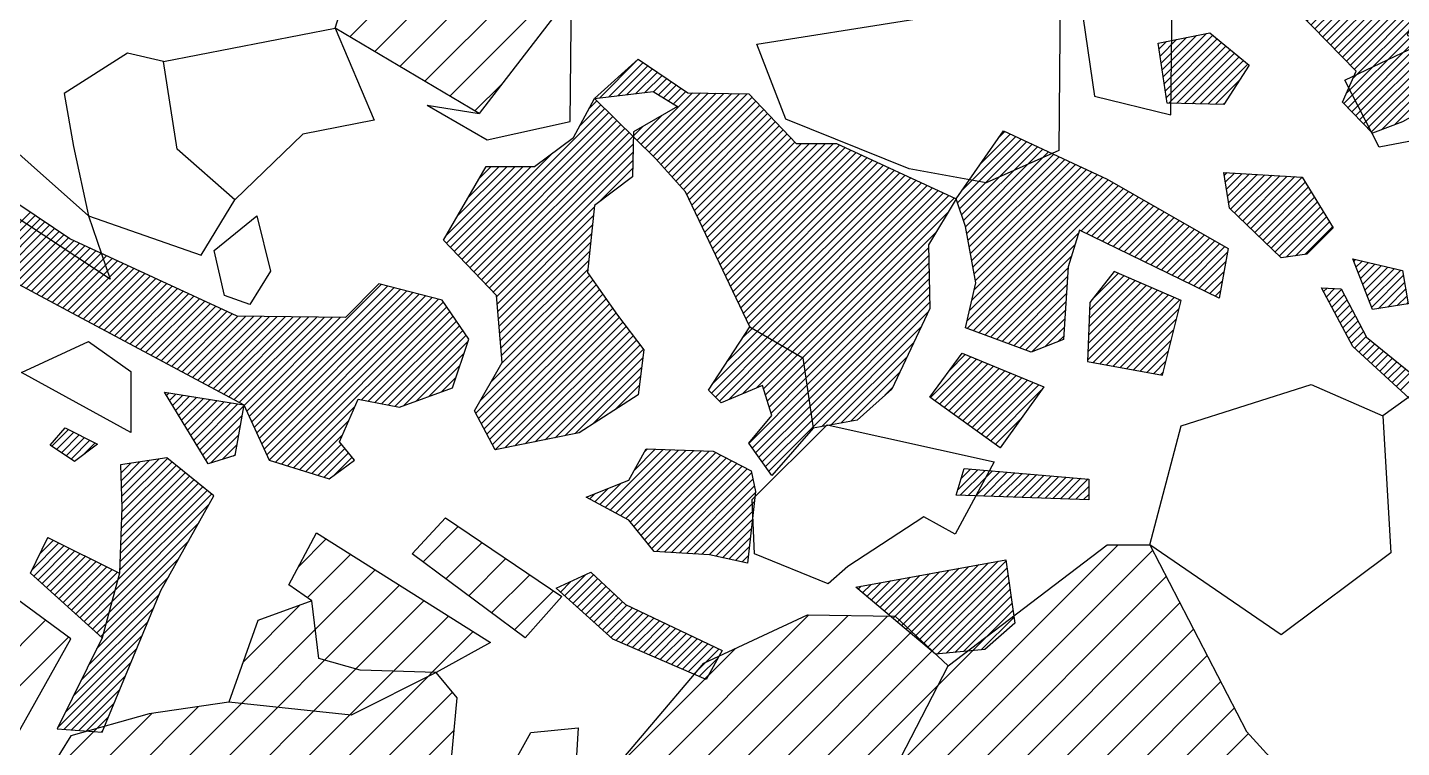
# Model space of a CAD drawing. Header units: metres. Extents: x -3.87 to -2.45, y -18.92 to -15.26.
# Drawn here: x -3.385 to -2.776, y -16.214 to -15.895 of the extents above; entities that cross this region are included whole.
import ezdxf

# ---------------------------------------------------------------- set-up
doc = ezdxf.new("R2010")
doc.units = ezdxf.units.M
doc.header["$LTSCALE"] = 25
doc.header["$MEASUREMENT"] = 0
doc.layers.get('0').update_dxf_attribs({"linetype": 'CONTINUOUS'})
for name, color, linetype in [('FEUER', 1, 'CONTINUOUS'), ('KNOCHEN', 2, 'CONTINUOUS'), ('KNOCHENSCHRAFF', 2, 'CONTINUOUS'), ('STEINE', 4, 'CONTINUOUS')]:
    doc.layers.add(name, color=color, linetype=linetype)

# ---------------------------------------------------------------- blocks, each defined once
blk = doc.blocks.new('*X4')
at = {"color": 0}
for p, q in [((-313.147, -1592.657), (-311.44, -1590.95)), ((-312.746, -1592.61), (-311.229, -1591.092)), ((-312.346, -1592.563), (-311.018, -1591.235)), ((-311.945, -1592.516), (-310.807, -1591.377)), ((-311.545, -1592.469), (-310.596, -1591.52)), ((-311.144, -1592.422), (-310.385, -1591.662)), ((-310.76, -1592.391), (-310.174, -1591.805)), ((-310.541, -1592.526), (-309.963, -1591.947)), ((-310.323, -1592.661), (-309.752, -1592.09)), ((-310.105, -1592.797), (-309.54, -1592.232)), ((-313.62, -1593.129), (-313.278, -1592.788)), ((-311.316, -1594.715), (-309.036, -1592.435)), ((-311.138, -1594.89), (-308.689, -1592.441)), ((-310.959, -1595.065), (-308.342, -1592.448)), ((-310.781, -1595.24), (-307.995, -1592.455)), ((-310.607, -1595.42), (-307.648, -1592.461)), ((-310.44, -1595.607), (-307.301, -1592.468)), ((-310.273, -1595.793), (-306.954, -1592.475)), ((-310.106, -1595.98), (-306.608, -1592.481)), ((-309.939, -1596.166), (-306.401, -1592.628)), ((-309.886, -1592.932), (-309.329, -1592.375)), ((-309.772, -1596.353), (-306.228, -1592.809)), ((-319.427, -1599.644), (-312.922, -1593.138)), ((-319.254, -1599.824), (-312.743, -1593.314)), ((-319.081, -1600.005), (-312.565, -1593.489)), ((-314.018, -1593.881), (-313.1, -1592.963)), ((-311.494, -1594.54), (-310.398, -1593.443)), ((-309.605, -1596.539), (-306.056, -1592.99)), ((-309.438, -1596.726), (-305.883, -1593.171)), ((-309.296, -1596.937), (-305.711, -1593.352)), ((-318.908, -1600.186), (-312.386, -1593.664)), ((-318.735, -1600.366), (-312.208, -1593.839)), ((-318.562, -1600.547), (-312.03, -1594.014)), ((-311.652, -1594.344), (-311.237, -1593.929)), ((-309.181, -1597.176), (-305.538, -1593.533)), ((-309.067, -1597.416), (-305.366, -1593.714)), ((-308.953, -1597.655), (-305.193, -1593.895)), ((-308.838, -1597.894), (-305.021, -1594.076)), ((-318.389, -1600.727), (-311.851, -1594.189)), ((-318.216, -1600.908), (-311.673, -1594.364)), ((-318.043, -1601.089), (-311.662, -1594.707)), ((-308.724, -1598.133), (-304.848, -1594.257)), ((-308.609, -1598.372), (-304.676, -1594.439)), ((-308.495, -1598.611), (-304.503, -1594.62)), ((-308.381, -1598.851), (-304.21, -1594.68)), ((-308.266, -1599.09), (-303.856, -1594.68)), ((-308.152, -1599.329), (-303.503, -1594.68)), ((-308.038, -1599.568), (-303.149, -1594.68)), ((-307.923, -1599.807), (-302.796, -1594.68)), ((-319.6, -1599.463), (-315.26, -1595.123)), ((-317.87, -1601.269), (-311.671, -1595.07)), ((-307.809, -1600.046), (-302.511, -1594.748)), ((-307.694, -1600.286), (-302.269, -1594.86)), ((-307.58, -1600.525), (-302.027, -1594.972)), ((-307.466, -1600.764), (-301.785, -1595.084)), ((-307.351, -1601.003), (-301.543, -1595.195)), ((-307.237, -1601.242), (-301.302, -1595.307)), ((-319.961, -1598.763), (-316.894, -1595.697)), ((-319.946, -1599.102), (-316.541, -1595.697)), ((-319.773, -1599.283), (-316.187, -1595.697)), ((-319.475, -1597.924), (-317.248, -1595.697)), ((-318.99, -1597.085), (-317.601, -1595.697)), ((-318.504, -1596.246), (-317.955, -1595.696)), ((-317.723, -1601.476), (-311.681, -1595.433)), ((-313.152, -1597.258), (-311.69, -1595.796)), ((-307.123, -1601.482), (-301.06, -1595.419)), ((-307.008, -1601.721), (-300.818, -1595.53)), ((-306.894, -1601.96), (-300.576, -1595.642)), ((-306.779, -1602.199), (-300.334, -1595.754)), ((-306.665, -1602.438), (-300.092, -1595.866)), ((-306.551, -1602.677), (-299.851, -1595.977)), ((-306.384, -1602.864), (-299.609, -1596.089)), ((-306.161, -1602.995), (-299.367, -1596.201)), ((-305.938, -1603.125), (-299.125, -1596.312)), ((-305.715, -1603.256), (-298.883, -1596.424)), ((-305.493, -1603.387), (-298.641, -1596.536)), ((-305.27, -1603.518), (-298.4, -1596.648)), ((-305.047, -1603.649), (-298.158, -1596.759)), ((-304.824, -1603.78), (-297.916, -1596.871)), ((-304.602, -1603.91), (-297.674, -1596.983)), ((-304.379, -1604.041), (-297.432, -1597.094)), ((-317.696, -1601.801), (-313.392, -1597.498)), ((-304.156, -1604.172), (-297.692, -1597.707)), ((-317.668, -1602.127), (-313.433, -1597.893)), ((-317.64, -1602.453), (-313.474, -1598.287)), ((-317.612, -1602.778), (-313.515, -1598.682)), ((-304.1, -1604.47), (-298.223, -1598.592)), ((-317.584, -1603.104), (-313.556, -1599.076)), ((-317.556, -1603.429), (-313.597, -1599.471)), ((-304.055, -1604.778), (-298.572, -1599.295)), ((-317.528, -1603.755), (-313.638, -1599.865)), ((-304.01, -1605.086), (-298.565, -1599.642)), ((-303.964, -1605.394), (-298.559, -1599.989)), ((-317.985, -1605.273), (-313.452, -1600.74)), ((-317.512, -1604.447), (-313.598, -1600.532)), ((-317.5, -1604.081), (-313.679, -1600.26)), ((-303.919, -1605.702), (-298.553, -1600.337)), ((-303.873, -1606.011), (-298.547, -1600.684)), ((-318.642, -1606.637), (-313.16, -1601.155)), ((-318.519, -1606.868), (-313.015, -1601.363)), ((-318.457, -1606.098), (-313.306, -1600.948)), ((-303.828, -1606.319), (-298.541, -1601.031)), ((-303.783, -1606.627), (-298.534, -1601.379)), ((-318.397, -1607.099), (-312.869, -1601.571)), ((-318.275, -1607.33), (-312.723, -1601.779)), ((-318.152, -1607.561), (-312.577, -1601.986)), ((-303.737, -1606.935), (-298.528, -1601.726)), ((-318.03, -1607.793), (-312.431, -1602.194)), ((-317.908, -1608.024), (-312.281, -1602.398)), ((-317.785, -1608.255), (-312.128, -1602.598)), ((-303.692, -1607.243), (-298.603, -1602.155)), ((-317.349, -1608.173), (-311.975, -1602.798)), ((-316.905, -1608.082), (-311.821, -1602.998)), ((-316.46, -1607.99), (-311.668, -1603.198)), ((-308.161, -1605.349), (-305.938, -1603.125)), ((-307.49, -1604.324), (-306.161, -1602.995)), ((-306.819, -1603.299), (-306.384, -1602.864)), ((-303.325, -1607.23), (-298.919, -1602.824)), ((-316.015, -1607.899), (-311.514, -1603.399)), ((-315.57, -1607.808), (-311.361, -1603.599)), ((-315.125, -1607.717), (-311.208, -1603.799)), ((-308.2, -1605.741), (-305.715, -1603.256)), ((-308.023, -1605.918), (-305.493, -1603.387)), ((-307.846, -1606.094), (-305.27, -1603.518)), ((-307.426, -1606.028), (-305.047, -1603.649)), ((-306.82, -1605.776), (-304.824, -1603.78)), ((-302.892, -1607.15), (-299.235, -1603.494)), ((-314.681, -1607.625), (-311.238, -1604.183)), ((-306.215, -1605.523), (-304.602, -1603.91)), ((-305.887, -1605.549), (-304.379, -1604.041)), ((-305.804, -1605.82), (-304.156, -1604.172)), ((-302.459, -1607.071), (-299.551, -1604.163)), ((-314.236, -1607.534), (-311.29, -1604.589)), ((-313.464, -1607.116), (-311.342, -1604.994)), ((-305.721, -1606.09), (-304.1, -1604.47)), ((-305.637, -1606.36), (-304.055, -1604.778)), ((-302.025, -1606.991), (-299.867, -1604.832)), ((-312.464, -1606.469), (-311.395, -1605.4)), ((-306.538, -1607.968), (-303.964, -1605.394)), ((-305.554, -1606.631), (-304.01, -1605.086)), ((-300.519, -1605.838), (-300.183, -1605.502)), ((-311.463, -1605.822), (-311.447, -1605.806)), ((-306.391, -1608.175), (-303.919, -1605.702)), ((-306.244, -1608.381), (-303.873, -1606.011)), ((-306.096, -1608.587), (-303.828, -1606.319)), ((-305.949, -1608.793), (-303.783, -1606.627)), ((-305.802, -1609), (-303.737, -1606.935)), ((-305.655, -1609.206), (-303.692, -1607.243)), ((-334.345, -1610.319), (-332.693, -1608.667)), ((-334.336, -1610.664), (-332.31, -1608.638)), ((-334.382, -1608.942), (-334.356, -1608.916)), ((-334.378, -1612.12), (-331.527, -1609.269)), ((-334.373, -1609.286), (-333.94, -1608.854)), ((-334.365, -1611.754), (-331.722, -1609.111)), ((-334.363, -1609.63), (-333.524, -1608.791)), ((-334.354, -1609.975), (-333.109, -1608.729)), ((-334.352, -1611.387), (-331.918, -1608.953)), ((-334.339, -1611.021), (-332.114, -1608.795)), ((-334.43, -1613.586), (-330.743, -1609.899)), ((-334.417, -1613.22), (-330.939, -1609.742)), ((-334.404, -1612.853), (-331.135, -1609.584)), ((-334.391, -1612.487), (-331.331, -1609.426)), ((-334.647, -1614.51), (-330.352, -1610.215)), ((-334.517, -1614.027), (-330.547, -1610.057)), ((-334.776, -1614.993), (-330.453, -1610.67)), ((-334.906, -1615.476), (-330.905, -1611.476)), ((-337.956, -1612.87), (-337.349, -1612.263)), ((-337.624, -1612.184), (-337.585, -1612.145)), ((-335.035, -1615.959), (-331.358, -1612.282)), ((-338.288, -1613.556), (-337.114, -1612.381)), ((-338.227, -1613.847), (-336.878, -1612.499)), ((-338.041, -1614.015), (-336.642, -1612.617)), ((-337.855, -1614.183), (-336.407, -1612.734)), ((-337.67, -1614.351), (-336.171, -1612.852)), ((-337.484, -1614.519), (-335.935, -1612.97)), ((-337.298, -1614.687), (-335.7, -1613.088)), ((-337.113, -1614.855), (-335.464, -1613.206)), ((-336.927, -1615.022), (-335.229, -1613.324)), ((-336.741, -1615.19), (-334.993, -1613.442)), ((-336.555, -1615.358), (-334.757, -1613.56)), ((-335.165, -1616.442), (-331.811, -1613.088)), ((-336.37, -1615.526), (-334.522, -1613.678)), ((-336.184, -1615.694), (-334.517, -1614.027)), ((-335.448, -1617.079), (-332.263, -1613.894)), ((-335.998, -1615.862), (-334.647, -1614.51)), ((-335.794, -1617.778), (-332.663, -1614.647)), ((-336.139, -1618.477), (-332.913, -1615.252)), ((-335.813, -1616.029), (-334.776, -1614.993)), ((-336.484, -1619.176), (-333.164, -1615.856)), ((-335.627, -1616.197), (-334.906, -1615.476)), ((-335.441, -1616.365), (-335.035, -1615.959)), ((-336.83, -1619.875), (-333.415, -1616.46)), ((-335.256, -1616.533), (-335.165, -1616.442)), ((-337.175, -1620.574), (-333.666, -1617.065)), ((-336.887, -1620.639), (-333.917, -1617.669)), ((-336.559, -1620.665), (-334.168, -1618.274)), ((-336.231, -1620.69), (-334.419, -1618.878)), ((-335.903, -1620.716), (-334.669, -1619.482)), ((-335.574, -1620.741), (-334.92, -1620.087)), ((-335.246, -1620.766), (-335.171, -1620.691))]:
    blk.add_line(p, q, dxfattribs=at)
blk = doc.blocks.new('*X5')
at = {"color": 0}
for p, q in [((-297.29, -1597.306), (-294.47, -1594.486)), ((-297.202, -1597.571), (-294.229, -1594.599)), ((-297.113, -1597.836), (-293.988, -1594.711)), ((-297.063, -1596.726), (-294.711, -1594.373)), ((-296.256, -1595.565), (-294.952, -1594.261)), ((-295.449, -1594.404), (-295.193, -1594.148)), ((-297.025, -1598.101), (-293.747, -1594.824)), ((-296.938, -1598.368), (-293.506, -1594.936)), ((-296.883, -1598.666), (-293.265, -1595.049)), ((-296.828, -1598.965), (-293.024, -1595.161)), ((-296.773, -1599.264), (-292.783, -1595.274)), ((-296.718, -1599.563), (-292.542, -1595.387)), ((-296.664, -1599.861), (-292.301, -1595.499)), ((-296.609, -1600.16), (-292.06, -1595.612)), ((-296.554, -1600.459), (-291.819, -1595.724)), ((-296.499, -1600.758), (-291.578, -1595.837)), ((-296.868, -1602.541), (-290.617, -1596.29)), ((-296.859, -1602.885), (-290.392, -1596.418)), ((-296.762, -1602.081), (-290.855, -1596.174)), ((-296.655, -1601.621), (-291.096, -1596.062)), ((-296.549, -1601.161), (-291.337, -1595.949)), ((-296.6, -1602.98), (-290.167, -1596.547)), ((-291.814, -1598.548), (-289.942, -1596.676)), ((-291.577, -1598.664), (-289.717, -1596.804)), ((-291.339, -1598.78), (-289.492, -1596.933)), ((-291.102, -1598.896), (-289.268, -1597.062)), ((-290.864, -1599.012), (-289.043, -1597.19)), ((-290.626, -1599.128), (-288.818, -1597.319)), ((-290.389, -1599.244), (-288.593, -1597.447)), ((-290.151, -1599.359), (-288.368, -1597.576)), ((-289.914, -1599.475), (-288.143, -1597.705)), ((-289.676, -1599.591), (-287.918, -1597.833)), ((-289.438, -1599.707), (-287.693, -1597.962)), ((-289.201, -1599.823), (-287.468, -1598.091)), ((-288.963, -1599.939), (-287.243, -1598.219)), ((-288.726, -1600.055), (-287.018, -1598.348)), ((-296.342, -1603.075), (-291.928, -1598.662)), ((-288.488, -1600.171), (-286.793, -1598.476)), ((-288.25, -1600.287), (-286.568, -1598.605)), ((-288.013, -1600.403), (-286.344, -1598.734)), ((-287.775, -1600.519), (-286.119, -1598.862)), ((-296.084, -1603.171), (-292.089, -1599.176)), ((-287.538, -1600.635), (-285.894, -1598.991)), ((-287.3, -1600.751), (-285.669, -1599.12)), ((-287.062, -1600.867), (-285.444, -1599.248)), ((-286.825, -1600.983), (-285.321, -1599.478)), ((-295.825, -1603.266), (-292.25, -1599.691)), ((-295.567, -1603.361), (-292.396, -1600.19)), ((-286.587, -1601.099), (-285.402, -1599.913)), ((-295.309, -1603.456), (-292.42, -1600.568)), ((-291.466, -1602.795), (-289.424, -1600.754)), ((-291.451, -1602.427), (-289.671, -1600.647)), ((-291.437, -1602.059), (-289.918, -1600.541)), ((-291.283, -1601.552), (-290.165, -1600.434)), ((-286.35, -1601.215), (-285.483, -1600.348)), ((-286.112, -1601.331), (-285.564, -1600.782)), ((-295.05, -1603.552), (-292.445, -1600.946)), ((-294.792, -1603.647), (-292.469, -1601.323)), ((-291.524, -1604.268), (-288.436, -1601.18)), ((-291.509, -1603.9), (-288.683, -1601.073)), ((-291.495, -1603.532), (-288.93, -1600.967)), ((-291.48, -1603.163), (-289.177, -1600.86)), ((-291.285, -1604.382), (-288.189, -1601.287)), ((-290.987, -1604.438), (-287.942, -1601.393)), ((-285.875, -1601.447), (-285.645, -1601.217)), ((-281.069, -1601.238), (-280.918, -1601.086)), ((-280.947, -1601.469), (-280.584, -1601.106)), ((-280.825, -1601.7), (-280.275, -1601.15)), ((-280.702, -1601.931), (-280.153, -1601.382)), ((-294.534, -1603.742), (-292.493, -1601.701)), ((-290.688, -1604.493), (-287.695, -1601.5)), ((-290.39, -1604.548), (-287.448, -1601.606)), ((-290.092, -1604.603), (-287.476, -1601.988)), ((-280.58, -1602.163), (-280.032, -1601.614)), ((-280.458, -1602.394), (-279.91, -1601.846)), ((-294.276, -1603.837), (-292.517, -1602.079)), ((-294.002, -1603.917), (-292.541, -1602.456)), ((-289.793, -1604.658), (-287.592, -1602.457)), ((-280.335, -1602.625), (-279.789, -1602.079)), ((-280.213, -1602.856), (-279.667, -1602.311)), ((-280.091, -1603.088), (-279.546, -1602.543)), ((-293.42, -1603.689), (-292.565, -1602.834)), ((-292.838, -1603.461), (-292.589, -1603.212)), ((-289.495, -1604.713), (-287.708, -1602.926)), ((-279.969, -1603.319), (-279.424, -1602.775)), ((-279.846, -1603.55), (-279.303, -1603.007)), ((-279.696, -1603.753), (-279.182, -1603.239)), ((-289.196, -1604.769), (-287.823, -1603.395)), ((-279.511, -1603.922), (-278.996, -1603.407)), ((-279.326, -1604.09), (-278.8, -1603.565)), ((-279.141, -1604.259), (-278.604, -1603.723)), ((-298.498, -1605.938), (-296.699, -1604.14)), ((-298.292, -1606.086), (-296.448, -1604.242)), ((-298.087, -1606.235), (-296.197, -1604.345)), ((-297.882, -1606.383), (-295.946, -1604.447)), ((-297.664, -1604.75), (-296.95, -1604.037)), ((-288.898, -1604.824), (-287.939, -1603.865)), ((-288.6, -1604.879), (-288.055, -1604.334)), ((-278.956, -1604.428), (-278.409, -1603.88)), ((-278.771, -1604.596), (-278.213, -1604.038)), ((-278.586, -1604.765), (-278.018, -1604.196)), ((-278.401, -1604.933), (-277.822, -1604.354)), ((-297.676, -1606.531), (-295.695, -1604.55)), ((-297.471, -1606.679), (-295.444, -1604.653)), ((-297.266, -1606.828), (-295.193, -1604.755)), ((-297.06, -1606.976), (-294.943, -1604.858)), ((-296.855, -1607.124), (-294.692, -1604.96)), ((-296.65, -1607.272), (-294.441, -1605.063)), ((-288.301, -1604.934), (-288.17, -1604.803)), ((-278.216, -1605.102), (-277.626, -1604.512)), ((-278.031, -1605.27), (-277.431, -1604.67)), ((-277.846, -1605.439), (-277.235, -1604.828)), ((-277.661, -1605.608), (-277.04, -1604.986)), ((-296.444, -1607.42), (-294.19, -1605.166)), ((-296.239, -1607.569), (-293.939, -1605.268)), ((-296.034, -1607.717), (-293.688, -1605.371)), ((-295.828, -1607.865), (-293.58, -1605.617)), ((-332.35, -1605.85), (-332.236, -1605.735)), ((-332.216, -1606.069), (-331.931, -1605.784)), ((-332.082, -1606.288), (-331.626, -1605.833)), ((-331.947, -1606.507), (-331.321, -1605.881)), ((-331.813, -1606.727), (-331.017, -1605.93)), ((-331.679, -1606.946), (-330.712, -1605.979)), ((-331.545, -1607.165), (-330.407, -1606.028)), ((-331.41, -1607.384), (-330.102, -1606.076)), ((-331.276, -1607.604), (-329.797, -1606.125)), ((-331.142, -1607.823), (-329.492, -1606.174)), ((-331.007, -1608.042), (-329.188, -1606.222)), ((-330.873, -1608.262), (-328.925, -1606.313)), ((-330.739, -1608.481), (-329.004, -1606.745)), ((-295.623, -1608.013), (-294.478, -1606.868)), ((-337.427, -1608.098), (-336.687, -1607.358)), ((-337.215, -1608.239), (-336.451, -1607.476)), ((-330.605, -1608.7), (-329.082, -1607.178)), ((-337.003, -1608.381), (-336.216, -1607.594)), ((-336.791, -1608.522), (-335.98, -1607.712)), ((-336.579, -1608.664), (-335.744, -1607.83)), ((-336.034, -1608.473), (-335.509, -1607.947)), ((-330.386, -1608.835), (-329.161, -1607.61)), ((-329.878, -1608.681), (-329.24, -1608.042)), ((-329.371, -1608.527), (-329.319, -1608.475)), ((-312.914, -1610.808), (-310.344, -1608.239)), ((-312.684, -1610.932), (-310.003, -1608.251)), ((-312.455, -1611.056), (-309.661, -1608.263)), ((-312.225, -1611.181), (-309.319, -1608.274)), ((-311.996, -1611.305), (-308.978, -1608.286)), ((-311.795, -1611.457), (-308.636, -1608.298)), ((-311.636, -1611.652), (-308.294, -1608.31)), ((-311.615, -1609.156), (-310.686, -1608.227)), ((-311.477, -1611.847), (-308.008, -1608.378)), ((-311.319, -1612.042), (-307.775, -1608.498)), ((-311.173, -1608.36), (-311.028, -1608.215)), ((-311.16, -1612.237), (-307.542, -1608.618)), ((-295.418, -1608.161), (-295.376, -1608.12)), ((-311.001, -1612.431), (-307.309, -1608.739)), ((-310.843, -1612.626), (-307.075, -1608.859)), ((-310.628, -1612.765), (-306.842, -1608.979)), ((-310.296, -1612.786), (-306.609, -1609.099)), ((-309.963, -1612.807), (-306.424, -1609.269)), ((-297.279, -1610.023), (-296.393, -1609.136)), ((-297.17, -1610.267), (-296.066, -1609.164)), ((-297.124, -1609.514), (-296.719, -1609.109)), ((-296.828, -1610.279), (-295.74, -1609.191)), ((-296.487, -1610.291), (-295.414, -1609.218)), ((-296.145, -1610.303), (-295.088, -1609.245)), ((-295.803, -1610.315), (-294.761, -1609.273)), ((-295.462, -1610.327), (-294.435, -1609.3)), ((-295.12, -1610.339), (-294.109, -1609.327)), ((-313.143, -1610.684), (-312.182, -1609.723)), ((-309.63, -1612.828), (-306.36, -1609.558)), ((-309.298, -1612.849), (-306.296, -1609.847)), ((-294.779, -1610.351), (-293.782, -1609.355)), ((-294.437, -1610.363), (-293.456, -1609.382)), ((-294.096, -1610.375), (-293.13, -1609.409)), ((-293.754, -1610.387), (-292.804, -1609.437)), ((-293.413, -1610.399), (-292.477, -1609.464)), ((-293.071, -1610.411), (-292.151, -1609.491)), ((-292.729, -1610.423), (-291.825, -1609.518)), ((-292.388, -1610.435), (-291.499, -1609.546)), ((-292.046, -1610.447), (-291.478, -1609.878)), ((-313.602, -1610.436), (-313.371, -1610.204)), ((-313.373, -1610.56), (-312.776, -1609.964)), ((-308.965, -1612.87), (-306.244, -1610.149)), ((-308.632, -1612.891), (-306.289, -1610.548)), ((-291.705, -1610.459), (-291.478, -1610.232)), ((-308.3, -1612.912), (-306.334, -1610.946)), ((-308.006, -1612.972), (-306.38, -1611.345)), ((-307.715, -1613.034), (-306.425, -1611.744)), ((-307.423, -1613.096), (-306.47, -1612.143)), ((-307.131, -1613.158), (-306.515, -1612.541)), ((-306.84, -1613.22), (-306.56, -1612.94)), ((-299.962, -1615.888), (-297.657, -1613.582)), ((-299.77, -1616.05), (-297.223, -1613.503)), ((-299.578, -1616.211), (-296.79, -1613.423)), ((-299.386, -1616.373), (-296.356, -1613.343)), ((-299.194, -1616.534), (-295.923, -1613.263)), ((-299.002, -1616.696), (-295.49, -1613.183)), ((-298.81, -1616.857), (-295.146, -1613.193)), ((-298.618, -1617.019), (-295.101, -1613.502)), ((-314.894, -1614.556), (-314.426, -1614.088)), ((-314.708, -1614.724), (-313.764, -1613.779)), ((-314.522, -1614.891), (-313.422, -1613.791)), ((-314.335, -1615.058), (-313.239, -1613.962)), ((-314.149, -1615.226), (-313.056, -1614.133)), ((-301.307, -1614.758), (-300.691, -1614.141)), ((-301.115, -1614.919), (-300.257, -1614.062)), ((-300.923, -1615.081), (-299.824, -1613.982)), ((-300.731, -1615.242), (-299.39, -1613.902)), ((-300.539, -1615.404), (-298.957, -1613.822)), ((-300.347, -1615.565), (-298.524, -1613.742)), ((-300.155, -1615.727), (-298.09, -1613.662)), ((-298.426, -1617.18), (-295.056, -1613.811)), ((-298.194, -1617.302), (-295.012, -1614.119)), ((-313.963, -1615.393), (-312.874, -1614.304)), ((-313.777, -1615.56), (-312.691, -1614.474)), ((-313.59, -1615.728), (-312.508, -1614.645)), ((-301.691, -1614.434), (-301.557, -1614.301)), ((-301.499, -1614.596), (-301.124, -1614.221)), ((-297.804, -1617.265), (-294.967, -1614.428)), ((-297.415, -1617.229), (-294.922, -1614.737)), ((-313.404, -1615.895), (-312.325, -1614.816)), ((-313.218, -1616.062), (-312.142, -1614.987)), ((-313.032, -1616.23), (-311.943, -1615.141)), ((-312.846, -1616.397), (-311.704, -1615.255)), ((-312.659, -1616.564), (-311.464, -1615.369)), ((-297.025, -1617.193), (-294.877, -1615.046)), ((-296.635, -1617.157), (-294.832, -1615.354)), ((-312.44, -1616.698), (-311.225, -1615.483)), ((-312.193, -1616.805), (-310.985, -1615.597)), ((-311.946, -1616.912), (-310.746, -1615.712)), ((-311.7, -1617.019), (-310.507, -1615.826)), ((-311.453, -1617.125), (-310.267, -1615.94)), ((-296.246, -1617.121), (-294.788, -1615.663)), ((-311.206, -1617.232), (-310.028, -1616.054)), ((-310.959, -1617.339), (-309.788, -1616.168)), ((-310.712, -1617.446), (-309.549, -1616.282)), ((-310.466, -1617.552), (-309.309, -1616.396)), ((-310.219, -1617.659), (-309.07, -1616.51)), ((-309.972, -1617.766), (-308.831, -1616.625)), ((-309.725, -1617.873), (-308.591, -1616.739)), ((-309.478, -1617.979), (-308.352, -1616.853)), ((-309.231, -1618.086), (-308.112, -1616.967)), ((-308.985, -1618.193), (-307.873, -1617.081)), ((-308.738, -1618.3), (-307.891, -1617.453)), ((-308.491, -1618.406), (-308.342, -1618.257))]:
    blk.add_line(p, q, dxfattribs=at)
blk = doc.blocks.new('*X6')
at = {"color": 0}
for p, q in [((-340.63, -1599.987), (-338.375, -1597.732)), ((-340.399, -1600.11), (-338.163, -1597.874)), ((-340.169, -1600.233), (-337.952, -1598.016)), ((-339.939, -1600.357), (-337.741, -1598.159)), ((-339.709, -1600.48), (-337.529, -1598.301)), ((-339.478, -1600.603), (-337.318, -1598.443)), ((-339.248, -1600.726), (-337.107, -1598.585)), ((-339.018, -1600.85), (-336.895, -1598.727)), ((-338.787, -1600.973), (-336.684, -1598.869)), ((-338.557, -1601.096), (-336.45, -1598.989)), ((-338.327, -1601.22), (-336.208, -1599.101)), ((-338.097, -1601.343), (-335.967, -1599.213)), ((-337.866, -1601.466), (-335.725, -1599.325)), ((-337.636, -1601.589), (-335.483, -1599.437)), ((-337.406, -1601.713), (-335.241, -1599.548)), ((-337.175, -1601.836), (-335, -1599.66)), ((-336.945, -1601.959), (-334.758, -1599.772)), ((-336.715, -1602.083), (-334.516, -1599.884)), ((-336.485, -1602.206), (-334.274, -1599.996)), ((-336.255, -1602.329), (-334.033, -1600.107)), ((-336.025, -1602.453), (-333.791, -1600.219)), ((-335.794, -1602.576), (-333.549, -1600.331)), ((-335.564, -1602.7), (-333.307, -1600.443)), ((-335.334, -1602.823), (-333.066, -1600.555)), ((-335.104, -1602.947), (-332.824, -1600.666)), ((-334.874, -1603.07), (-332.582, -1600.778)), ((-334.644, -1603.193), (-332.34, -1600.89)), ((-334.414, -1603.317), (-332.099, -1601.002)), ((-334.184, -1603.44), (-331.857, -1601.114)), ((-333.954, -1603.564), (-331.615, -1601.225)), ((-333.723, -1603.687), (-331.373, -1601.337)), ((-328.682, -1606.777), (-322.835, -1600.931)), ((-328.571, -1607.02), (-322.554, -1601.003)), ((-328.46, -1607.262), (-322.272, -1601.075)), ((-328.349, -1607.505), (-321.99, -1601.146)), ((-328.238, -1607.747), (-321.708, -1601.218)), ((-328.127, -1607.99), (-321.427, -1601.29)), ((-328.016, -1608.232), (-321.145, -1601.362)), ((-333.493, -1603.811), (-331.132, -1601.449)), ((-333.263, -1603.934), (-330.89, -1601.561)), ((-333.033, -1604.057), (-330.648, -1601.673)), ((-332.803, -1604.181), (-330.407, -1601.784)), ((-332.573, -1604.304), (-330.165, -1601.896)), ((-332.343, -1604.428), (-329.923, -1602.008)), ((-327.905, -1608.475), (-320.863, -1601.434)), ((-327.794, -1608.718), (-320.581, -1601.505)), ((-327.523, -1608.801), (-320.3, -1601.577)), ((-327.253, -1608.884), (-320.073, -1601.704)), ((-326.983, -1608.967), (-319.93, -1601.915)), ((-332.113, -1604.551), (-329.681, -1602.12)), ((-331.882, -1604.675), (-329.44, -1602.232)), ((-331.652, -1604.798), (-329.187, -1602.333)), ((-331.422, -1604.922), (-328.838, -1602.337)), ((-331.192, -1605.045), (-328.488, -1602.341)), ((-330.962, -1605.168), (-328.138, -1602.345)), ((-330.732, -1605.292), (-327.788, -1602.348)), ((-330.502, -1605.415), (-327.439, -1602.352)), ((-330.272, -1605.539), (-327.089, -1602.356)), ((-330.041, -1605.662), (-326.739, -1602.36)), ((-329.811, -1605.786), (-326.39, -1602.364)), ((-329.581, -1605.909), (-326.04, -1602.368)), ((-329.351, -1606.032), (-325.69, -1602.371)), ((-329.121, -1606.156), (-325.34, -1602.375)), ((-328.904, -1606.292), (-324.991, -1602.379)), ((-328.793, -1606.535), (-324.641, -1602.383)), ((-323.704, -1606.042), (-319.788, -1602.126)), ((-323.408, -1606.1), (-319.645, -1602.337)), ((-323.112, -1606.158), (-319.503, -1602.548)), ((-322.816, -1606.215), (-319.36, -1602.759)), ((-322.521, -1606.273), (-319.217, -1602.97)), ((-322.225, -1606.331), (-319.075, -1603.181)), ((-321.846, -1606.306), (-318.983, -1603.443)), ((-321.286, -1606.099), (-319.161, -1603.974)), ((-320.726, -1605.892), (-319.338, -1604.504)), ((-320.165, -1605.685), (-319.515, -1605.035)), ((-326.713, -1609.051), (-324.001, -1606.339)), ((-326.442, -1609.134), (-324.271, -1606.962)), ((-326.172, -1609.217), (-324.541, -1607.586)), ((-325.902, -1609.301), (-324.599, -1607.998)), ((-325.631, -1609.384), (-324.441, -1608.193)), ((-325.361, -1609.467), (-324.282, -1608.388)), ((-324.914, -1609.374), (-324.124, -1608.583))]:
    blk.add_line(p, q, dxfattribs=at)
blk = doc.blocks.new('*X8')
at = {"color": 0}
for p, q in [((-284.34, -1575.517), (-282.699, -1573.876)), ((-283.53, -1574.353), (-282.894, -1573.718)), ((-284.655, -1577.246), (-281.917, -1574.508)), ((-284.576, -1576.814), (-282.113, -1574.35)), ((-284.498, -1576.382), (-282.308, -1574.192)), ((-284.419, -1575.949), (-282.503, -1574.034)), ((-284.687, -1577.632), (-281.722, -1574.667)), ((-284.376, -1577.675), (-281.526, -1574.825)), ((-284.066, -1577.718), (-281.331, -1574.983)), ((-283.755, -1577.76), (-281.136, -1575.141)), ((-283.444, -1577.803), (-280.94, -1575.299)), ((-283.134, -1577.846), (-280.745, -1575.457)), ((-282.823, -1577.889), (-280.549, -1575.615)), ((-282.513, -1577.932), (-280.354, -1575.774)), ((-282.202, -1577.975), (-280.159, -1575.932)), ((-281.891, -1578.018), (-279.963, -1576.09)), ((-281.581, -1578.061), (-279.768, -1576.248)), ((-281.27, -1578.104), (-279.572, -1576.406)), ((-280.96, -1578.147), (-279.7, -1576.888)), ((-280.649, -1578.19), (-279.966, -1577.507)), ((-280.338, -1578.233), (-280.231, -1578.126)), ((-281.425, -1582.502), (-278.733, -1579.81)), ((-281.408, -1582.838), (-278.365, -1579.795)), ((-281.35, -1583.134), (-277.997, -1579.781)), ((-281.293, -1583.43), (-277.809, -1579.947)), ((-281.193, -1581.916), (-279.102, -1579.825)), ((-280.96, -1581.33), (-279.47, -1579.839)), ((-280.728, -1580.744), (-279.838, -1579.854)), ((-280.496, -1580.158), (-280.206, -1579.868)), ((-281.236, -1583.727), (-277.772, -1580.263)), ((-281.179, -1584.023), (-277.735, -1580.579)), ((-274.055, -1582.556), (-272.115, -1580.616)), ((-273.91, -1582.764), (-271.717, -1580.571)), ((-280.819, -1584.017), (-277.698, -1580.896)), ((-280.179, -1583.73), (-277.661, -1581.212)), ((-273.764, -1582.972), (-271.536, -1580.744)), ((-273.486, -1583.048), (-271.356, -1580.917)), ((-272.622, -1582.537), (-271.175, -1581.09)), ((-272.29, -1582.558), (-270.995, -1581.263)), ((-284.849, -1583.804), (-282.913, -1581.869)), ((-284.766, -1584.075), (-282.464, -1581.772)), ((-284.683, -1584.345), (-282.251, -1581.913)), ((-279.538, -1583.443), (-277.641, -1581.545)), ((-274.201, -1582.348), (-273.196, -1581.343)), ((-271.957, -1582.58), (-270.814, -1581.436)), ((-271.625, -1582.601), (-270.633, -1581.609)), ((-271.293, -1582.622), (-270.453, -1581.782)), ((-287.867, -1583.64), (-286.69, -1582.464)), ((-287.787, -1583.913), (-286.313, -1582.44)), ((-287.706, -1584.187), (-285.937, -1582.417)), ((-287.626, -1584.46), (-285.56, -1582.393)), ((-287.546, -1584.733), (-285.265, -1582.452)), ((-285.265, -1582.452), (-285.162, -1582.35)), ((-285.181, -1582.722), (-284.712, -1582.253)), ((-285.098, -1582.993), (-284.263, -1582.157)), ((-285.015, -1583.263), (-283.813, -1582.061)), ((-284.932, -1583.534), (-283.363, -1581.965)), ((-284.333, -1584.349), (-282.059, -1582.075)), ((-283.958, -1584.327), (-281.867, -1582.237)), ((-283.583, -1584.306), (-281.675, -1582.398)), ((-278.898, -1583.157), (-277.9, -1582.159)), ((-274.346, -1582.14), (-274.277, -1582.071)), ((-270.96, -1582.643), (-270.272, -1581.955)), ((-270.628, -1582.665), (-270.092, -1582.128)), ((-270.296, -1582.686), (-269.911, -1582.301)), ((-269.963, -1582.707), (-269.731, -1582.474)), ((-287.465, -1585.006), (-285.181, -1582.722)), ((-287.385, -1585.28), (-285.098, -1582.993)), ((-283.208, -1584.284), (-281.483, -1582.56)), ((-282.832, -1584.262), (-281.408, -1582.838)), ((-282.457, -1584.241), (-281.35, -1583.134)), ((-278.258, -1582.87), (-278.16, -1582.772)), ((-277.217, -1583.243), (-276.954, -1582.98)), ((-277.03, -1583.41), (-276.345, -1582.725)), ((-276.843, -1583.576), (-276.154, -1582.887)), ((-276.656, -1583.743), (-275.963, -1583.05)), ((-269.631, -1582.728), (-269.55, -1582.647)), ((-287.174, -1585.422), (-285.015, -1583.263)), ((-286.959, -1585.561), (-284.932, -1583.534)), ((-282.082, -1584.219), (-281.293, -1583.43)), ((-281.707, -1584.198), (-281.236, -1583.727)), ((-276.469, -1583.91), (-275.772, -1583.212)), ((-276.283, -1584.077), (-275.581, -1583.375)), ((-276.096, -1584.243), (-275.389, -1583.537)), ((-275.909, -1584.41), (-275.198, -1583.699)), ((-286.744, -1585.699), (-284.849, -1583.804)), ((-286.529, -1585.838), (-284.766, -1584.075)), ((-286.314, -1585.976), (-284.683, -1584.345)), ((-282.689, -1587.655), (-279.396, -1584.362)), ((-282.465, -1587.784), (-278.784, -1584.104)), ((-282.273, -1587.946), (-278.173, -1583.846)), ((-282.255, -1588.281), (-277.926, -1583.952)), ((-282.236, -1588.616), (-277.739, -1584.118)), ((-282.153, -1588.887), (-277.552, -1584.285)), ((-281.332, -1584.176), (-281.179, -1584.023)), ((-275.722, -1584.577), (-275.007, -1583.862)), ((-275.535, -1584.743), (-274.816, -1584.024)), ((-275.348, -1584.91), (-274.625, -1584.187)), ((-275.161, -1585.077), (-274.434, -1584.349)), ((-286.099, -1586.115), (-284.624, -1584.64)), ((-285.884, -1586.254), (-284.567, -1584.936)), ((-283.584, -1587.136), (-281.417, -1584.968)), ((-283.361, -1587.266), (-280.984, -1584.888)), ((-283.137, -1587.395), (-280.551, -1584.809)), ((-282.913, -1587.525), (-280.007, -1584.619)), ((-281.978, -1589.065), (-277.364, -1584.451)), ((-281.803, -1589.244), (-277.177, -1584.618)), ((-281.628, -1589.422), (-276.99, -1584.784)), ((-281.453, -1589.601), (-276.803, -1584.951)), ((-274.975, -1585.243), (-274.242, -1584.511)), ((-274.788, -1585.41), (-274.051, -1584.674)), ((-274.601, -1585.577), (-273.86, -1584.836)), ((-285.669, -1586.392), (-284.51, -1585.233)), ((-285.454, -1586.531), (-284.454, -1585.53)), ((-284.032, -1586.876), (-282.282, -1585.127)), ((-283.811, -1586.301), (-282.715, -1585.206)), ((-283.808, -1587.006), (-281.849, -1585.047)), ((-281.278, -1589.779), (-276.616, -1585.117)), ((-281.103, -1589.958), (-276.429, -1585.283)), ((-280.928, -1590.137), (-276.251, -1585.459)), ((-274.414, -1585.744), (-273.669, -1584.998)), ((-274.227, -1585.91), (-273.478, -1585.161)), ((-274.04, -1586.077), (-273.287, -1585.323)), ((-273.853, -1586.244), (-273.095, -1585.486)), ((-285.24, -1586.67), (-284.397, -1585.827)), ((-284.986, -1586.769), (-284.34, -1586.124)), ((-280.753, -1590.315), (-276.338, -1585.9)), ((-273.667, -1586.41), (-272.904, -1585.648)), ((-273.48, -1586.577), (-272.713, -1585.81)), ((-273.293, -1586.744), (-272.522, -1585.973)), ((-273.106, -1586.91), (-272.331, -1586.135)), ((-284.632, -1586.769), (-284.283, -1586.421)), ((-284.279, -1586.769), (-284.227, -1586.717)), ((-280.578, -1590.494), (-276.425, -1586.34)), ((-280.403, -1590.672), (-276.511, -1586.78)), ((-272.459, -1586.617), (-272.14, -1586.298)), ((-280.228, -1590.851), (-276.598, -1587.221)), ((-280.053, -1591.029), (-276.685, -1587.661)), ((-279.878, -1591.208), (-276.772, -1588.101)), ((-279.703, -1591.386), (-276.859, -1588.542)), ((-279.772, -1591.808), (-277.074, -1589.111)), ((-288.178, -1591.729), (-286.262, -1589.813)), ((-280.055, -1592.445), (-277.296, -1589.686)), ((-288.366, -1590.503), (-288.029, -1590.166)), ((-288.319, -1590.81), (-287.587, -1590.078)), ((-288.272, -1591.116), (-287.145, -1589.99)), ((-288.225, -1591.423), (-286.704, -1589.901)), ((-288.131, -1592.036), (-285.981, -1589.886)), ((-288.084, -1592.342), (-285.788, -1590.046)), ((-288.037, -1592.649), (-285.594, -1590.206)), ((-287.933, -1592.899), (-285.4, -1590.366)), ((-280.171, -1592.915), (-277.211, -1589.955)), ((-279.998, -1593.095), (-276.961, -1590.059)), ((-279.825, -1593.275), (-276.711, -1590.162)), ((-279.651, -1593.456), (-276.462, -1590.266)), ((-279.478, -1593.636), (-276.212, -1590.37)), ((-287.587, -1592.906), (-285.206, -1590.525)), ((-287.241, -1592.913), (-285.012, -1590.685)), ((-286.894, -1592.92), (-284.819, -1590.845)), ((-286.548, -1592.928), (-284.625, -1591.004)), ((-279.304, -1593.816), (-275.962, -1590.473)), ((-279.131, -1593.996), (-275.712, -1590.577)), ((-278.958, -1594.176), (-275.462, -1590.681)), ((-278.5, -1594.072), (-275.317, -1590.889)), ((-286.201, -1592.935), (-284.431, -1591.164)), ((-277.926, -1593.852), (-275.456, -1591.382)), ((-285.855, -1592.942), (-284.822, -1591.909)), ((-277.262, -1593.541), (-275.595, -1591.874)), ((-276.462, -1593.094), (-275.734, -1592.367)), ((-285.509, -1592.949), (-285.471, -1592.912)), ((-275.552, -1595.721), (-274.909, -1595.077)), ((-275.4, -1595.922), (-274.74, -1595.262)), ((-275.248, -1596.123), (-274.571, -1595.447)), ((-275.096, -1596.325), (-274.402, -1595.631)), ((-274.943, -1596.526), (-274.233, -1595.816)), ((-285.475, -1596.098), (-285.349, -1595.972)), ((-285.426, -1596.402), (-285.016, -1595.991)), ((-285.377, -1596.707), (-284.682, -1596.011)), ((-285.328, -1597.011), (-284.348, -1596.031)), ((-285.279, -1597.316), (-284.014, -1596.051)), ((-285.198, -1597.588), (-283.68, -1596.07)), ((-285.017, -1597.761), (-283.346, -1596.09)), ((-284.837, -1597.934), (-283.013, -1596.11)), ((-284.656, -1598.107), (-282.679, -1596.13)), ((-284.475, -1598.28), (-282.345, -1596.149)), ((-284.294, -1598.452), (-282.019, -1596.177)), ((-284.114, -1598.625), (-281.884, -1596.396)), ((-274.791, -1596.727), (-274.064, -1596)), ((-274.639, -1596.928), (-273.895, -1596.185)), ((-274.487, -1597.13), (-273.726, -1596.37)), ((-261.832, -1596.85), (-261.352, -1596.369)), ((-283.933, -1598.798), (-281.75, -1596.615)), ((-283.752, -1598.971), (-281.615, -1596.834)), ((-283.572, -1599.144), (-281.481, -1597.053)), ((-274.334, -1597.331), (-273.558, -1596.554)), ((-274.182, -1597.532), (-273.389, -1596.739)), ((-274.03, -1597.734), (-273.22, -1596.924)), ((-273.877, -1597.935), (-273.051, -1597.108)), ((-264.808, -1600.886), (-261.049, -1597.127)), ((-264.279, -1600.004), (-261.15, -1596.875)), ((-263.056, -1598.427), (-261.251, -1596.622)), ((-283.391, -1599.317), (-281.347, -1597.272)), ((-283.21, -1599.489), (-281.212, -1597.492)), ((-283.029, -1599.662), (-281.078, -1597.711)), ((-273.725, -1598.136), (-272.882, -1597.293)), ((-273.573, -1598.337), (-272.713, -1597.478)), ((-273.421, -1598.539), (-272.544, -1597.662)), ((-264.587, -1601.019), (-260.948, -1597.38)), ((-282.728, -1599.714), (-280.944, -1597.93)), ((-282.319, -1599.659), (-280.809, -1598.149)), ((-281.909, -1599.603), (-280.675, -1598.368)), ((-273.268, -1598.74), (-272.375, -1597.847)), ((-273.116, -1598.941), (-272.206, -1598.031)), ((-272.876, -1599.055), (-272.037, -1598.216)), ((-264.366, -1601.152), (-261.256, -1598.041)), ((-272.616, -1599.148), (-271.868, -1598.401)), ((-272.355, -1599.241), (-271.668, -1598.554)), ((-272.094, -1599.333), (-271.408, -1598.648)), ((-271.833, -1599.426), (-271.148, -1598.741)), ((-271.572, -1599.519), (-270.889, -1598.835)), ((-271.311, -1599.611), (-270.629, -1598.929)), ((-271.05, -1599.704), (-270.369, -1599.023)), ((-270.789, -1599.797), (-270.109, -1599.116)), ((-270.529, -1599.889), (-269.849, -1599.21)), ((-270.268, -1599.982), (-269.59, -1599.304)), ((-270.007, -1600.075), (-269.33, -1599.398)), ((-269.684, -1600.106), (-269.07, -1599.491)), ((-269.331, -1600.106), (-268.81, -1599.585)), ((-279.736, -1599.904), (-279.656, -1599.824)), ((-279.637, -1600.159), (-279.369, -1599.891)), ((-279.539, -1600.414), (-279.082, -1599.958)), ((-279.44, -1600.669), (-278.795, -1600.024)), ((-279.342, -1600.924), (-278.509, -1600.091)), ((-279.243, -1601.179), (-278.222, -1600.158)), ((-268.977, -1600.106), (-268.55, -1599.679)), ((-268.624, -1600.106), (-268.291, -1599.773)), ((-268.271, -1600.106), (-268.031, -1599.866)), ((-267.917, -1600.106), (-267.771, -1599.96)), ((-267.564, -1600.106), (-267.511, -1600.054)), ((-264.145, -1601.284), (-262.487, -1599.626)), ((-279.145, -1601.435), (-277.935, -1600.225)), ((-279.046, -1601.69), (-277.648, -1600.292)), ((-278.948, -1601.945), (-277.542, -1600.538)), ((-278.652, -1602.002), (-277.49, -1600.84)), ((-278.23, -1601.934), (-277.438, -1601.142)), ((-263.924, -1601.417), (-263.718, -1601.21)), ((-277.809, -1601.866), (-277.386, -1601.443)), ((-277.387, -1601.798), (-277.334, -1601.745))]:
    blk.add_line(p, q, dxfattribs=at)
blk = doc.blocks.new('*X13')
at = {"color": 0}
for p, q in [((-324.227, -1589.949), (-320.09, -1585.812)), ((-323.117, -1590.606), (-318.82, -1586.309)), ((-322.007, -1591.264), (-317.549, -1586.806)), ((-320.897, -1591.922), (-316.278, -1587.303)), ((-319.787, -1592.579), (-315.008, -1587.8)), ((-318.677, -1593.237), (-317.506, -1592.066)), ((-320.979, -1613.217), (-319.416, -1611.654)), ((-326.499, -1613.434), (-325.272, -1612.206)), ((-319.966, -1613.972), (-318.36, -1612.365)), ((-326.107, -1614.809), (-324.187, -1612.889)), ((-301.932, -1625.989), (-288.645, -1612.703)), ((-300.043, -1622.332), (-290.17, -1612.459)), ((-325.753, -1616.223), (-323.102, -1613.572)), ((-318.953, -1614.727), (-317.304, -1613.077)), ((-317.941, -1615.482), (-316.248, -1613.789)), ((-303.602, -1629.427), (-288.042, -1613.867)), ((-325.339, -1617.577), (-322.017, -1614.255)), ((-316.928, -1616.237), (-315.192, -1614.5)), ((-328.955, -1617.657), (-326.441, -1615.144)), ((-323.956, -1617.961), (-320.933, -1614.938)), ((-305.147, -1632.74), (-287.439, -1615.032)), ((-341.142, -1619.238), (-337.707, -1615.802)), ((-322.287, -1618.06), (-319.848, -1615.621)), ((-314.089, -1625.772), (-303.888, -1615.571)), ((-313.262, -1626.713), (-302.144, -1615.595)), ((-312.435, -1627.653), (-300.4, -1615.618)), ((-340.026, -1619.889), (-336.689, -1616.552)), ((-329.031, -1619.501), (-325.753, -1616.223)), ((-320.572, -1618.113), (-318.763, -1616.304)), ((-311.607, -1628.594), (-299.325, -1616.311)), ((-306.693, -1636.053), (-286.836, -1616.196)), ((-298.154, -1618.676), (-295.985, -1616.507)), ((-312.678, -1622.593), (-307.151, -1617.066)), ((-310.78, -1629.534), (-298.411, -1617.166)), ((-327.43, -1619.668), (-325.339, -1617.577)), ((-308.007, -1639.136), (-286.232, -1617.361)), ((-335.258, -1632.799), (-320.765, -1618.306)), ((-325.829, -1619.835), (-323.956, -1617.961)), ((-324.228, -1620.001), (-322.287, -1618.06)), ((-320.765, -1618.306), (-320.572, -1618.113)), ((-334.753, -1634.062), (-319.679, -1618.988)), ((-309.052, -1641.949), (-285.629, -1618.525)), ((-308.802, -1629.324), (-298.154, -1618.676)), ((-336.703, -1625.405), (-330.937, -1619.639)), ((-335.764, -1626.234), (-329.031, -1619.501)), ((-334.98, -1627.218), (-327.43, -1619.668)), ((-337.641, -1624.575), (-333.003, -1619.938)), ((-335.693, -1631.466), (-324.228, -1620.001)), ((-334.314, -1628.32), (-325.829, -1619.835)), ((-309.428, -1644.092), (-285.026, -1619.69)), ((-337.939, -1623.105), (-335.436, -1620.602)), ((-333.182, -1634.259), (-319.605, -1620.681)), ((-309.358, -1645.789), (-284.398, -1620.83))]:
    blk.add_line(p, q, dxfattribs=at)

msp = doc.modelspace()

# ---------------------------------------------------------------- linework, layer by layer
at = {"layer": 'KNOCHEN'}
for points in [[(-2.78907, -15.94229), (-2.80235, -15.92849), (-2.79621, -15.9147), (-2.82225, -15.88813), (-2.82276, -15.87894), (-2.84217, -15.8677), (-2.82888, -15.85238), (-2.80385, -15.84779), (-2.78086, -15.83809), (-2.76248, -15.85444), (-2.76862, -15.8856), (-2.77373, -15.89888), (-2.75279, -15.90757), (-2.75842, -15.92748), (-2.77579, -15.93718), (-2.78907, -15.94229)], [(-2.86108, -15.89782), (-2.84371, -15.91213), (-2.85496, -15.92949), (-2.87999, -15.92897), (-2.88406, -15.90241), (-2.86108, -15.89782)], [(-3.06492, -16.028), (-3.0935, -15.96823), (-3.10678, -15.95341), (-3.13384, -15.92684), (-3.11442, -15.90949), (-3.09247, -15.92431), (-3.06539, -15.92483), (-3.04446, -15.9468), (-3.02658, -15.9468), (-2.97347, -15.97134), (-2.98574, -15.99176), (-2.98524, -16.01986), (-3.0021, -16.05561), (-3.01743, -16.06939), (-3.03684, -16.07296)], [(-3.43317, -15.98548), (-3.3673, -16.02075), (-3.28916, -16.06266), (-3.27793, -16.08718), (-3.25138, -16.09536), (-3.24014, -16.08719), (-3.24677, -16.07902), (-3.23859, -16.06012), (-3.22021, -16.0637), (-3.19671, -16.05503), (-3.18955, -16.03358), (-3.20129, -16.01621), (-3.22938, -16.00905), (-3.2442, -16.02385), (-3.29221, -16.02333), (-3.36626, -15.98908), (-3.46278, -15.92418)], [(-3.18701, -16.06525), (-3.17474, -16.0438), (-3.17729, -16.01417), (-3.20077, -15.98965), (-3.18186, -15.95696), (-3.16041, -15.95697), (-3.14304, -15.94421), (-3.13384, -15.92684), (-3.10779, -15.92379), (-3.09706, -15.93043), (-3.11648, -15.94166), (-3.117, -15.96158), (-3.13386, -15.97435), (-3.13693, -16.00397), (-3.12366, -16.02287), (-3.11191, -16.0382), (-3.11447, -16.05812), (-3.14053, -16.07497), (-3.17782, -16.08262), (-3.18701, -16.06525)], [(-2.97347, -15.97134), (-2.95252, -15.94121), (-2.90656, -15.96268), (-2.85294, -15.99334), (-2.85703, -16.0153), (-2.91882, -15.98515), (-2.92394, -16.00149), (-2.92599, -16.03367), (-2.94029, -16.03928), (-2.9694, -16.02855), (-2.9648, -16.00863), (-2.96939, -15.9836), (-2.97347, -15.97134)], [(-2.82944, -15.99744), (-2.85242, -15.97546), (-2.85497, -15.95963), (-2.82024, -15.96169), (-2.80645, -15.98416), (-2.8182, -15.99591), (-2.82944, -15.99744)], [(-2.7891, -16.02043), (-2.79777, -15.99796), (-2.77581, -16.00307), (-2.77326, -16.01789), (-2.7891, -16.02043)], [(-2.91424, -16.01733), (-2.91527, -16.04338), (-2.88207, -16.04952), (-2.87389, -16.01632), (-2.90351, -16.00354), (-2.91424, -16.01733)], [(-2.76919, -16.06284), (-2.79779, -16.03678), (-2.81157, -16.01072), (-2.80289, -16.01124), (-2.79166, -16.03269), (-2.76255, -16.0562), (-2.76919, -16.06284)], [(-3.08332, -16.05609), (-3.06492, -16.028), (-3.04143, -16.0418), (-3.03684, -16.07296), (-3.05524, -16.09389), (-3.06545, -16.07959), (-3.05523, -16.06733), (-3.05931, -16.05405), (-3.0777, -16.06171), (-3.08332, -16.05609)], [(-2.98525, -16.05919), (-2.97094, -16.03978), (-2.93468, -16.05461), (-2.9541, -16.08167), (-2.98525, -16.05919)], [(-3.305, -16.0887), (-3.3244, -16.05703), (-3.28916, -16.06266), (-3.29326, -16.08513), (-3.305, -16.0887)], [(-3.37498, -16.0805), (-3.36833, -16.07285), (-3.35404, -16.08), (-3.36425, -16.08766), (-3.37498, -16.0805)], [(-3.35202, -16.16581), (-3.37196, -16.20616), (-3.35204, -16.2077), (-3.32597, -16.14488), (-3.30246, -16.103), (-3.32339, -16.08614), (-3.34382, -16.0892), (-3.34332, -16.1081), (-3.34435, -16.13721)], [(-3.13748, -16.10357), (-3.11857, -16.09592), (-3.11091, -16.08213), (-3.08128, -16.08316), (-3.06443, -16.09185), (-3.06239, -16.10104), (-3.06598, -16.13271), (-3.08283, -16.12913), (-3.10735, -16.12759), (-3.11858, -16.11379), (-3.13748, -16.10357)], [(-2.97352, -16.10261), (-2.96994, -16.09086), (-2.91477, -16.09548), (-2.91478, -16.10467), (-2.97352, -16.10261)], [(-3.35202, -16.16581), (-3.38368, -16.1372), (-3.37601, -16.12137), (-3.34435, -16.13721), (-3.35202, -16.16581)], [(-3.01797, -16.14345), (-2.95156, -16.13122), (-2.94749, -16.15931), (-2.96077, -16.17105), (-2.98273, -16.17309), (-3.01797, -16.14345)], [(-3.13544, -16.13677), (-3.12013, -16.15108), (-3.07723, -16.17153), (-3.08438, -16.18429), (-3.12575, -16.1664), (-3.15077, -16.14392), (-3.13544, -16.13677)]]:
    msp.add_lwpolyline(points, dxfattribs=at)
at = {"layer": 'STEINE'}
for points in [[(-3.24875, -15.89565), (-3.2329, -15.8456), (-3.14404, -15.88036), (-3.18492, -15.93347), (-3.24875, -15.89565)], [(-2.92337, -15.84979), (-2.91216, -15.9259), (-2.87845, -15.93408), (-2.8774, -15.84521), (-2.92337, -15.84979)], [(-2.80132, -15.91879), (-2.72572, -15.88255), (-2.70324, -15.87387), (-2.6675, -15.90862), (-2.67312, -15.92751), (-2.73493, -15.93873), (-2.78601, -15.94842), (-2.80132, -15.91879)], [(-3.2079, -15.92988), (-3.18135, -15.94522), (-3.14457, -15.93706), (-3.14404, -15.88036)], [(-2.99441, -15.95805), (-3.04905, -15.93607), (-3.06181, -15.90286), (-2.92747, -15.88146), (-2.92801, -15.9499), (-2.96019, -15.96419), (-2.99441, -15.95805)], [(-3.32486, -15.91043), (-3.24875, -15.89565), (-3.2314, -15.93652), (-3.26307, -15.94263), (-3.29322, -15.97174)], [(-3.45155, -15.93899), (-3.4357, -15.90989), (-3.35809, -15.97887), (-3.34839, -16.00696), (-3.45155, -15.93899)], [(-3.32486, -15.91043), (-3.3407, -15.90685), (-3.36879, -15.92472), (-3.36472, -15.94822), (-3.35809, -15.97887), (-3.30804, -15.99625), (-3.29322, -15.97174), (-3.31875, -15.94926), (-3.32486, -15.91043)], [(-3.2079, -15.92988), (-3.18492, -15.93347)], [(-3.29783, -16.01413), (-3.30242, -15.99421), (-3.28351, -15.97889), (-3.27739, -16.00341), (-3.28659, -16.01822), (-3.29783, -16.01413)], [(-3.38774, -16.04832), (-3.35811, -16.03454), (-3.33921, -16.04783), (-3.33922, -16.0749), (-3.38774, -16.04832)], [(-2.7846, -16.3126), (-2.68186, -16.07921), (-2.74518, -16.03935), (-2.78452, -16.06743)], [(-2.88771, -16.1246), (-2.8739, -16.07199), (-2.81618, -16.05363), (-2.78452, -16.06743), (-2.78096, -16.12821), (-2.8295, -16.16446), (-2.88771, -16.1246)], [(-3.03023, -16.14192), (-3.06291, -16.12862), (-3.06392, -16.10462), (-3.03071, -16.07143), (-2.95666, -16.0878), (-2.97403, -16.11997), (-2.98782, -16.11231), (-3.02154, -16.13426), (-3.03023, -16.14192)], [(-3.36581, -16.16632), (-3.39492, -16.14486), (-3.42658, -16.10858), (-3.44597, -16.07946), (-3.48686, -16.14278), (-3.4404, -16.19745), (-3.41128, -16.19235), (-3.39749, -16.20053), (-3.39699, -16.22198), (-3.36581, -16.16632)], [(-3.16457, -16.16588), (-3.21461, -16.12857), (-3.19979, -16.11274), (-3.14822, -16.14749), (-3.16457, -16.16588)], [(-3.2039, -16.18119), (-3.23761, -16.18015), (-3.256, -16.17504), (-3.25906, -16.1495), (-3.26927, -16.14234), (-3.257, -16.11936), (-3.17989, -16.16791), (-3.2039, -16.18119), (-3.2039, -16.18119)], [(-2.98796, -16.52757), (-3.02576, -16.52449), (-3.05333, -16.49843), (-3.09061, -16.48054), (-3.09469, -16.44938), (-3.09366, -16.42793), (-3.07526, -16.37839), (-3.02618, -16.27319), (-2.97712, -16.1782), (-2.90661, -16.12459), (-2.88771, -16.1246), (-2.84484, -16.20736), (-2.79327, -16.26407), (-2.78205, -16.31056), (-2.79228, -16.35806), (-2.81067, -16.36214), (-2.81477, -16.39993), (-2.81069, -16.43007), (-2.81325, -16.45356), (-2.81939, -16.47655), (-2.86282, -16.51075), (-2.9185, -16.52708), (-2.98796, -16.52757)], [(-3.25906, -16.1495), (-3.28306, -16.15817), (-3.29585, -16.19443)], [(-3.02618, -16.27319), (-3.10485, -16.2987), (-3.14978, -16.24761), (-3.1365, -16.23739), (-3.0854, -16.17714), (-3.03942, -16.1557), (-3.00061, -16.15623), (-2.97712, -16.1782)], [(-3.36483, -16.29044), (-3.34851, -16.3405), (-3.25044, -16.35279), (-3.22336, -16.31551), (-3.2024, -16.27517), (-3.19471, -16.19243), (-3.2039, -16.18119), (-3.24171, -16.20007), (-3.29585, -16.19443), (-3.33109, -16.19953), (-3.36583, -16.20922), (-3.38423, -16.23884)], [(-3.17225, -16.22615), (-3.16203, -16.20776), (-3.14109, -16.20572), (-3.14263, -16.2328), (-3.16408, -16.23739), (-3.17225, -16.22615)]]:
    msp.add_lwpolyline(points, dxfattribs=at)

# ---------------------------------------------------------------- block references
at = {"layer": 'FEUER', "xscale": 0.01, "yscale": 0.01, "zscale": 0.01}
msp.add_blockref('*X13', (0, 0), dxfattribs=at)
at = {"layer": 'KNOCHENSCHRAFF', "xscale": 0.01, "yscale": 0.01, "zscale": 0.01}
for name in ['*X6', '*X8', '*X4', '*X5']:
    msp.add_blockref(name, (0, 0), dxfattribs=at)

doc.saveas('drawing.dxf')
